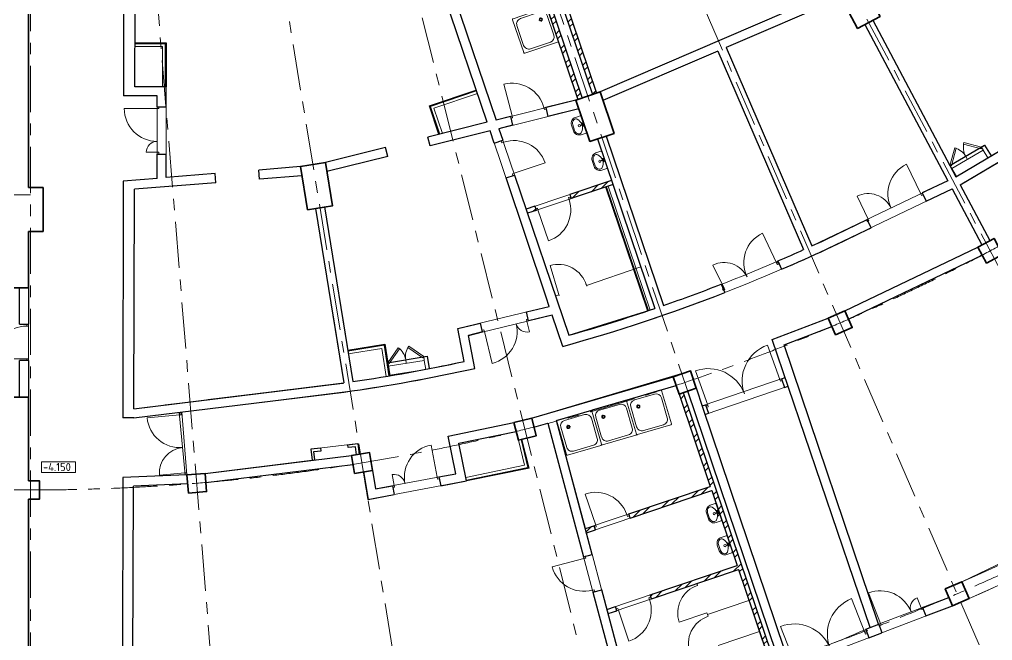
# Model space of a CAD drawing. Header units: millimetres. Extents: x -813692 to 807431, y 0 to 1813163.
# Drawn here: x 991 to 27691, y 823643 to 840695 of the extents above; entities that cross this region are included whole.
import ezdxf

# ---------------------------------------------------------------- set-up
doc = ezdxf.new("R2010")
doc.units = ezdxf.units.MM
doc.linetypes.add('Линия сетки', pattern=[22.225, 12.7, -3.175, 3.175, -3.175])
for name, color, linetype, lineweight in [('07_1_TС', 150, 'Continuous', 9), ('A-ANNO-DIMS', 7, 'Continuous', 9), ('KR_0.35', 252, 'Continuous', 35), ('S-GRID', 252, 'Continuous', 9), ('АР_ГКЛ', 252, 'Continuous', 0), ('АР_двери', 252, 'Continuous', 0), ('АР_кирпич250', 252, 'Continuous', 30), ('АР_кирпичные перегородки 120', 252, 'Continuous', 30), ('АР_монолит', 252, 'Continuous', 50), ('АР_Отметка на плане', 252, 'Continuous', 15), ('АР_Площади', 252, 'Continuous', 0), ('АР_сущ. стены', 252, 'Continuous', 30), ('АР_тонкая линия', 252, 'Continuous', 5), ('двери', 7, 'Continuous', 9)]:
    doc.layers.add(name, color=color, linetype=linetype, lineweight=lineweight)
doc.layers.add('АР_обшивка коробов', color=252, linetype='Continuous')
doc.layers.add('АР_Сантехника', color=252, linetype='Continuous')
doc.styles.add('GOST 2.304', font='')
doc.styles.get('GOST 2.304').set_extended_font_data('GOST Common')
pattern_1 = [(45, (-1241.95, 1181845.07), (-265.16504, 265.16504), []), (45, (-1065.17, 1181845.07), (-265.16504, 265.16504), [])]

# ---------------------------------------------------------------- blocks, each defined once
blk = doc.blocks.new('КР_подвал')
at = {"layer": 'KR_0.35', "ltscale": 200}
for points in [[(238600, 52450), (238600, 60100)], [(238600, 51250), (239000, 51250), (239000, 52450), (238600, 52450)], [(238600, 51250), (239000, 51250), (239000, 52450), (238600, 52450)], [(238600, 49700), (238600, 51250)], [(228000, 49700), (238600, 49700)], [(62000, 46700), (238600, 46700)], [(238600, 44400), (238600, 46700)], [(238600, 43900), (238900, 43900), (238900, 44400), (238600, 44400)], [(238600, 36300), (238600, 43900)]]:
    blk.add_lwpolyline(points, dxfattribs=at)
for points in [[(261345, 56821), (261963, 57150), (261400, 58209), (260782, 57881)], [(254001, 53716), (254665, 53940), (254281, 55076), (253617, 54852)], [(246251, 51842), (246942, 51955), (246747, 53140), (246057, 53026)], [(264884, 50379), (265325, 50613), (265091, 51055), (264649, 50820)], [(260740, 48410), (261199, 48608), (261001, 49067), (260542, 48869)], [(256449, 46784), (256922, 46944), (256762, 47418), (256289, 47258)], [(252040, 45513), (252525, 45634), (252404, 46119), (251919, 45999)], [(247542, 44605), (248035, 44687), (247954, 45180), (247461, 45099)], [(242985, 44066), (243484, 44107), (243443, 44605), (242945, 44565)], [(263948, 40972), (264407, 41170), (264209, 41629), (263750, 41431)]]:
    blk.add_lwpolyline(points, close=True, dxfattribs=at)
blk.add_arc((238650, 100250), 100750, 270, 326, dxfattribs=at)
blk = doc.blocks.new('Д-1300-ДП-Л')
at = {"layer": 'АР_двери'}
for points in [[(349, -398), (349, 502)], [(-851, -398), (-851, -98)], [(-901, -398), (-851, -398), (-851, -448), (-901, -448), (-901, -398)], [(349, -398), (399, -398), (399, -448), (349, -448), (349, -398)]]:
    blk.add_lwpolyline(points, dxfattribs=at)
for centre, radius, start, end in [((349, -398), 900, 90, 180), ((-851, -398), 300, 0, 90)]:
    blk.add_arc(centre, radius, start, end, dxfattribs=at)
blk = doc.blocks.new('поддон')
at = {"layer": 'АР_Сантехника', "linetype": 'Continuous', "lineweight": 0}
for p, q in [((0, -975), (0, -25)), ((975, 0), (25, 0)), ((62, -788), (62, -213)), ((207, -264), (247, -264)), ((787, -63), (212, -63)), ((264, -247), (264, -207)), ((281, -264), (321, -264)), ((937, -788), (937, -213)), ((1000, -975), (1000, -25)), ((264, -321), (264, -282)), ((975, -1000), (25, -1000)), ((787, -938), (212, -938))]:
    blk.add_line(p, q, dxfattribs=at)
at = {"layer": 'АР_Сантехника', "linetype": 'Continuous', "lineweight": 0, "extrusion": (0, 0, -1)}
for centre, major_axis, start_param, end_param in [((25, -25), (-17.7, 17.7), 5.497787, 7.068583), ((212, -213), (106, 106), 3.926991, 5.497787), ((264, -264), (-30.9, 30.9), 3.926991, 10.210176), ((264, -264), (-22.1, 22.1), 3.926991, 10.210176), ((787, -213), (-106, 106), 0.785398, 2.356194), ((975, -25), (17.7, 17.7), -0.785398, 0.785398), ((212, -788), (106, 106), 2.356194, 3.926991), ((787, -788), (-106, 106), 2.356194, 3.926991), ((25, -975), (17.7, 17.7), 2.356194, 3.926991), ((975, -975), (-17.7, 17.7), 2.356194, 3.926991)]:
    blk.add_ellipse(centre, major_axis=major_axis, ratio=1, start_param=start_param, end_param=end_param, dxfattribs=at)
blk = doc.blocks.new('Д-1000-ОП-П')
at = {"layer": 'АР_двери'}
for points in [[(-1699.5, -550), (-1699.5, 350)], [(-1699.5, -550), (-1749.5, -550), (-1749.5, -600), (-1699.5, -600), (-1699.5, -550)], [(-749.5, -550), (-799.5, -550), (-799.5, -600), (-749.5, -600), (-749.5, -550)]]:
    blk.add_lwpolyline(points, dxfattribs=at)
blk.add_arc((-1699.5, -550), 900, 0, 90, dxfattribs=at)
blk = doc.blocks.new('s_46')
at = {"layer": 'АР_Сантехника', "lineweight": 0, "ltscale": 600}
h = blk.add_hatch(color=256, dxfattribs=at)
edge = h.paths.add_edge_path()
edge.add_line((13, 62), (14, 54))
edge.add_ellipse((4, 52), major_axis=(-10.1, 0), ratio=1, start_angle=540, end_angle=550.1755, ccw=False)
edge.add_arc((4, 52), 10.1, 270, 360, ccw=False)
edge.add_line((4, 42), (4, 41))
edge.add_line((4, 41), (12, 41))
edge.add_arc((4, 52), 13.4, 664.6981, 766.4848)
h.paths.add_polyline_path([(4, 41), (-3, 41, 0.152567), (4, 39)])
h.paths.add_polyline_path([(12, 41), (4, 41), (4, 39, 0.152567)])
h.paths.add_polyline_path([(-6, 54), (-5, 62, 0.475833), (-3, 41), (4, 41), (4, 42, -0.46724)])
for p, q in [((-6, 52), (-1, 110)), ((-6, 52), (-1, 110)), ((9, 110), (14, 54)), ((14, 52), (9, 110)), ((14, 54), (14, 52))]:
    blk.add_line(p, q, dxfattribs=at)
blk.add_lwpolyline([(-221, 171, -0.414214), (-71, 321), (79, 321, -0.414214), (229, 171), (229, 41), (209, 21), (-201, 21), (-221, 41)], format="xyb", close=True, dxfattribs=at)
blk.add_lwpolyline([(12, 75, 0.181638), (172, 142, 0.326351), (188, 223, 0.289814), (79, 291), (-71, 291, 0.289814), (-179, 223, 0.326351), (-164, 142, 0.181638), (-4, 75)], format="xyb", dxfattribs=at)
for points in [[(-17, 67), (-17, 68), (-17, 68), (-17, 68), (-18, 68), (-18, 68), (-18, 68), (-18, 68), (-18, 68), (-18, 68), (-18, 69), (-19, 69), (-19, 69), (-19, 69), (-19, 69), (-19, 69), (-19, 69), (-19, 69), (-20, 69), (-20, 69), (-20, 69), (-20, 69), (-20, 70), (-21, 70), (-21, 70), (-21, 70), (-21, 70), (-21, 70), (-21, 70), (-22, 70), (-22, 71), (-22, 71), (-22, 71), (-22, 71), (-22, 70), (-23, 70), (-23, 70), (-23, 70), (-23, 70), (-23, 70), (-24, 71), (-24, 71), (-24, 71), (-24, 71), (-24, 71), (-25, 71), (-25, 71), (-25, 71), (-25, 71), (-25, 71), (-25, 71), (-26, 71), (-26, 71), (-26, 71), (-26, 71), (-26, 71), (-27, 71), (-27, 71), (-27, 71), (-27, 71), (-27, 71), (-28, 71), (-28, 71), (-28, 71), (-28, 71), (-28, 71), (-29, 71), (-29, 70), (-29, 70), (-29, 70), (-29, 70), (-30, 70), (-30, 70), (-30, 70), (-31, 70), (-31, 70), (-31, 70), (-31, 69), (-32, 68), (-32, 68), (-33, 68), (-33, 68), (-34, 68), (-34, 68), (-34, 68), (-34, 67), (-34, 67), (-34, 67), (-34, 67), (-35, 67), (-35, 66), (-35, 66), (-35, 66), (-35, 66), (-36, 66), (-36, 66), (-36, 66), (-36, 65), (-36, 65), (-36, 65), (-36, 65), (-36, 65), (-36, 64), (-36, 64), (-36, 64), (-36, 64), (-36, 64), (-37, 64), (-37, 64), (-37, 63), (-37, 63), (-37, 63), (-37, 63), (-37, 63), (-37, 63), (-37, 62), (-37, 62), (-37, 62), (-37, 62), (-37, 62), (-37, 61), (-37, 61), (-37, 61), (-38, 61), (-38, 61), (-38, 61), (-38, 60), (-38, 60), (-38, 60), (-38, 60), (-38, 60), (-38, 59), (-37, 59), (-37, 59), (-37, 59), (-37, 59), (-37, 58), (-38, 58), (-38, 58), (-38, 58), (-38, 58), (-38, 57), (-38, 57), (-38, 57), (-38, 57), (-38, 57), (-37, 57), (-37, 56), (-37, 56), (-37, 56), (-37, 56), (-37, 56), (-37, 55), (-37, 55), (-37, 55), (-37, 55), (-37, 55), (-37, 54), (-37, 54), (-37, 54), (-37, 54), (-37, 54), (-36, 54), (-36, 54), (-36, 53), (-36, 53), (-36, 53), (-36, 53), (-36, 53), (-36, 52), (-36, 52), (-36, 52), (-36, 52), (-36, 52), (-36, 52), (-35, 51), (-35, 51), (-35, 51), (-35, 51), (-35, 51), (-34, 51), (-34, 51), (-34, 51), (-34, 51), (-34, 50), (-34, 50), (-34, 50), (-34, 50), (-34, 50), (-34, 49), (-33, 49), (-33, 49), (-33, 49), (-33, 49), (-33, 49), (-32, 49), (-32, 49), (-32, 49), (-32, 49), (-32, 49), (-32, 49), (-31, 48), (-31, 48), (-31, 48), (-31, 48), (-31, 48), (-31, 48), (-31, 48), (-30, 48), (-30, 48), (-30, 48), (-30, 48), (-30, 48), (-29, 48), (-29, 48), (-29, 47), (-29, 47), (-29, 47), (-28, 47), (-28, 47), (-28, 47), (-28, 47), (-28, 47), (-28, 47), (-27, 47), (-27, 47), (-27, 47), (-27, 47), (-27, 47), (-26, 47), (-26, 47), (-26, 47), (-26, 47), (-26, 47), (-25, 47), (-25, 47), (-25, 47), (-25, 46), (-25, 46), (-25, 47), (-24, 47), (-24, 47), (-24, 47), (-24, 47), (-24, 47), (-23, 47), (-23, 47), (-23, 47), (-23, 47), (-23, 47), (-22, 47), (-22, 47), (-22, 47), (-22, 47), (-22, 47), (-22, 47), (-21, 47), (-21, 47), (-21, 48), (-21, 48), (-21, 48), (-21, 48), (-20, 48), (-20, 48), (-20, 48), (-20, 48), (-20, 48), (-19, 48), (-19, 48), (-19, 48), (-19, 48), (-19, 48), (-19, 49), (-19, 49), (-18, 49), (-18, 49), (-18, 49), (-18, 50), (-18, 50), (-18, 50), (-18, 50), (-17, 50), (-17, 50), (-17, 50), (-17, 50), (-17, 50), (-17, 50), (-16, 50), (-16, 51), (-16, 51), (-16, 51), (-16, 51), (-16, 51), (-16, 52), (-16, 52), (-16, 52), (-16, 52), (-15, 52), (-15, 52), (-15, 52), (-15, 53), (-15, 53), (-15, 53), (-15, 53), (-15, 53), (-15, 53), (-15, 54), (-15, 54), (-15, 54), (-15, 54), (-15, 54), (-14, 55), (-14, 55), (-14, 55), (-14, 55), (-14, 55), (-14, 55), (-14, 56), (-14, 56), (-14, 56), (-14, 56), (-14, 56), (-14, 56), (-14, 57), (-14, 57), (-14, 57), (-14, 57), (-14, 57), (-14, 58), (-14, 58), (-13, 58), (-13, 58), (-13, 58), (-13, 59), (-13, 59), (-13, 59), (-13, 59), (-13, 59), (-13, 60), (-14, 60), (-14, 60), (-14, 60), (-14, 60), (-14, 60), (-14, 61), (-14, 61), (-14, 61), (-14, 61), (-14, 61), (-14, 62), (-14, 62), (-14, 62), (-14, 62), (-14, 62), (-14, 62), (-14, 63), (-14, 63), (-14, 63), (-15, 63), (-15, 63), (-15, 64), (-15, 64), (-15, 64), (-15, 64), (-15, 64), (-15, 65), (-15, 65), (-15, 65), (-15, 65), (-15, 65), (-15, 65), (-15, 65), (-16, 65), (-16, 66), (-16, 66), (-16, 66), (-16, 66), (-16, 66), (-16, 67), (-16, 67), (-16, 67), (-16, 67), (-17, 67), (-17, 67)], [(22, 61), (22, 61), (22, 61), (22, 62), (22, 62), (22, 62), (22, 62), (22, 62), (22, 62), (23, 63), (23, 63), (23, 63), (23, 63), (23, 63), (23, 64), (23, 64), (23, 64), (23, 64), (23, 64), (23, 65), (23, 65), (23, 65), (23, 65), (24, 65), (24, 65), (24, 65), (24, 65), (24, 66), (24, 66), (24, 66), (25, 66), (25, 66), (25, 67), (25, 67), (25, 67), (25, 67), (25, 67), (25, 67), (25, 67), (25, 68), (26, 68), (26, 68), (26, 68), (26, 68), (26, 68), (27, 68), (27, 68), (27, 68), (27, 69), (27, 69), (27, 69), (27, 69), (27, 69), (28, 69), (28, 69), (28, 69), (28, 69), (28, 69), (29, 69), (29, 69), (29, 70), (29, 70), (29, 70), (29, 70), (30, 70), (30, 70), (30, 70), (30, 70), (30, 71), (30, 71), (31, 71), (31, 71), (31, 70), (31, 70), (31, 70), (32, 70), (32, 70), (32, 70), (32, 71), (32, 71), (32, 71), (33, 71), (33, 71), (33, 71), (33, 71), (33, 71), (34, 71), (34, 71), (34, 71), (34, 71), (34, 71), (34, 71), (35, 71), (35, 71), (35, 71), (35, 71), (36, 71), (36, 71), (36, 71), (36, 71), (36, 71), (36, 71), (37, 71), (37, 71), (37, 71), (37, 70), (37, 70), (38, 70), (38, 70), (38, 70), (38, 70), (39, 70), (39, 70), (39, 70), (40, 70), (40, 69), (40, 68), (41, 68), (41, 68), (42, 68), (42, 68), (42, 68), (42, 68), (42, 67), (43, 67), (43, 67), (43, 67), (43, 67), (43, 66), (43, 66), (44, 66), (44, 66), (44, 66), (44, 66), (44, 66), (44, 65), (44, 65), (44, 65), (44, 65), (44, 65), (44, 64), (44, 64), (45, 64), (45, 64), (45, 64), (45, 64), (45, 64), (45, 63), (45, 63), (45, 63), (45, 63), (45, 63), (45, 63), (45, 62), (45, 62), (45, 62), (45, 62), (45, 62), (46, 61), (46, 61), (46, 61), (46, 61), (46, 61), (46, 61), (46, 60), (46, 60), (46, 60), (46, 60), (46, 60), (46, 59), (46, 59), (46, 59), (46, 59), (46, 59), (46, 58), (46, 58), (46, 58), (46, 58), (46, 58), (46, 57), (46, 57), (46, 57), (46, 57), (46, 57), (46, 57), (46, 56), (46, 56), (45, 56), (45, 56), (45, 56), (45, 55), (45, 55), (45, 55), (45, 55), (45, 55), (45, 54), (45, 54), (45, 54), (45, 54), (45, 54), (45, 54), (45, 54), (45, 53), (44, 53), (44, 53), (44, 53), (44, 53), (44, 52), (44, 52), (44, 52), (44, 52), (44, 52), (44, 52), (44, 51), (44, 51), (43, 51), (43, 51), (43, 51), (43, 51), (43, 51), (43, 51), (42, 51), (42, 50), (42, 50), (42, 50), (42, 50), (42, 50), (42, 49), (42, 49), (42, 49), (41, 49), (41, 49), (41, 49), (41, 49), (41, 49), (40, 49), (40, 49), (40, 49), (40, 49), (40, 48), (40, 48), (40, 48), (39, 48), (39, 48), (39, 48), (39, 48), (39, 48), (39, 48), (38, 48), (38, 48), (38, 48), (38, 48), (38, 48), (37, 47), (37, 47), (37, 47), (37, 47), (37, 47), (37, 47), (36, 47), (36, 47), (36, 47), (36, 47), (36, 47), (36, 47), (35, 47), (35, 47), (35, 47), (35, 47), (34, 47), (34, 47), (34, 47), (34, 47), (34, 47), (34, 47), (33, 46), (33, 46), (33, 47), (33, 47), (33, 47), (32, 47), (32, 47), (32, 47), (32, 47), (32, 47), (32, 47), (31, 47), (31, 47), (31, 47), (31, 47), (31, 47), (30, 47), (30, 47), (30, 47), (30, 47), (30, 47), (30, 48), (29, 48), (29, 48), (29, 48), (29, 48), (29, 48), (29, 48), (28, 48), (28, 48), (28, 48), (28, 48), (28, 48), (27, 48), (27, 48), (27, 49), (27, 49), (27, 49), (27, 49), (27, 49), (27, 50), (26, 50), (26, 50), (26, 50), (26, 50), (26, 50), (25, 50), (25, 50), (25, 50), (25, 50), (25, 50), (25, 51), (25, 51), (25, 51), (25, 51), (25, 51), (24, 52), (24, 52), (24, 52), (24, 52), (24, 52), (24, 52), (24, 52), (23, 53), (23, 53), (23, 53), (23, 53), (23, 53), (23, 53), (23, 54), (23, 54), (23, 54), (23, 54), (23, 54), (23, 55), (23, 55), (23, 55), (22, 55), (22, 55), (22, 55), (22, 56), (22, 56), (22, 56), (22, 56), (22, 56), (22, 56), (22, 57), (22, 57), (22, 57), (22, 57), (22, 57), (22, 58), (22, 58), (22, 58), (22, 58), (22, 58), (22, 59), (22, 59), (22, 59), (22, 59), (22, 59), (22, 60), (22, 60), (22, 60), (22, 60), (22, 60), (22, 60), (22, 61), (22, 61)]]:
    blk.add_lwpolyline(points, close=True, dxfattribs=at)
blk.add_circle((4, 146), 28, dxfattribs=at)
for centre, radius, start, end in [((4, 52), 10.1, 169.8245, 0), ((4, 108), 5.42, 24.6783, 155.3217)]:
    blk.add_arc(centre, radius, start, end, dxfattribs=at)
for centre, major_axis, ratio, start_param, end_param in [((4, 52), (-10.1, 0), 1, 6.10559, 9.602373), ((4, 110), (-4.93, 0), 0.641024, 3.141593, 6.283185)]:
    blk.add_ellipse(centre, major_axis=major_axis, ratio=ratio, start_param=start_param, end_param=end_param, dxfattribs=at)
blk = doc.blocks.new('Д-1000-ОП-Л')
at = {"layer": 'АР_двери'}
for points in [[(-318.5, -560), (-318.5, 340)], [(-1268.5, -560), (-1218.5, -560), (-1218.5, -610), (-1268.5, -610), (-1268.5, -560)], [(-318.5, -560), (-268.5, -560), (-268.5, -610), (-318.5, -610), (-318.5, -560)]]:
    blk.add_lwpolyline(points, dxfattribs=at)
blk.add_arc((-318.5, -560), 900, 90, 180, dxfattribs=at)
blk = doc.blocks.new('Оси200')
at = {"layer": 'S-GRID', "linetype": 'Линия сетки', "ltscale": 100}
for q in [(-156868.7, -221543.3), (-148092.2, -220465.7), (-139432.5, -218677.6), (-130947, -216190.9), (-122691.9, -213022.1), (-114722, -209192.1)]:
    blk.add_line((-165703.8, -113309.3), q, dxfattribs=at)
for points in [[(-165703.8, -113309.3), (-165703.8, -221903.3)], [(-165703.8, -161304.1), (-412703.7, -161303.6)], [(-165703.8, -169404.1), (-412703.7, -169403.6)]]:
    blk.add_lwpolyline(points, dxfattribs=at)
for radius, start, end in [(56094.8, 269.99999, 326), (64194.8, 269.999993, 325.999999), (72294.7, 269.999997, 326.000001), (80394.8, 269.999994, 325.999999), (87894.8, 269.999995, 325.999999), (92394.8, 269.999996, 326), (100494, 269.999991, 325.999999)]:
    blk.add_arc((-165703.8, -113309.3), radius, start, end, dxfattribs=at)
blk = doc.blocks.new('Д-1300-ДП-П')
at = {"layer": 'АР_двери'}
for points in [[(-488.5, -185), (-488.5, 715)], [(711.5, -185), (711.5, 115)], [(-488.5, -185), (-538.5, -185), (-538.5, -235), (-488.5, -235), (-488.5, -185)], [(761.5, -185), (711.5, -185), (711.5, -235), (761.5, -235), (761.5, -185)]]:
    blk.add_lwpolyline(points, dxfattribs=at)
for centre, radius, start, end in [((-488.5, -185), 900, 0, 90), ((711.5, -185), 300, 90, 180)]:
    blk.add_arc(centre, radius, start, end, dxfattribs=at)
blk = doc.blocks.new('Д-1700-ДР-Л')
at = {"layer": 'АР_двери'}
for points in [[(-1171, -133.5), (-1171, 566.5)], [(429, -133.5), (429, 766.5)], [(-1221, -133.5), (-1171, -133.5), (-1171, -183.5), (-1221, -183.5), (-1221, -133.5)], [(429, -133.5), (479, -133.5), (479, -183.5), (429, -183.5), (429, -133.5)]]:
    blk.add_lwpolyline(points, dxfattribs=at)
for centre, radius, start, end in [((-1171, -133.5), 700, 0, 90), ((429, -133.5), 900, 90, 180)]:
    blk.add_arc(centre, radius, start, end, dxfattribs=at)
blk = doc.blocks.new('Д-2200-ДП')
at = {"layer": 'АР_двери'}
for points in [[(50, 50), (50, 1050)], [(2150, 50), (2150, 1050)], [(0, 50), (50, 50), (50, 0), (0, 0), (0, 50)], [(2150, 50), (2200, 50), (2200, 0), (2150, 0), (2150, 50)]]:
    blk.add_lwpolyline(points, dxfattribs=at)
for centre, start, end in [((50, 0), 0, 90), ((2150, 0), 90, 180)]:
    blk.add_arc(centre, 1050, start, end, dxfattribs=at)
blk = doc.blocks.new('*U297')
for p, q in [((-500, 0), (-500, 100)), ((0, 0), (0, 100))]:
    blk.add_line(p, q)
blk.add_lwpolyline([(0, 0), (-354, -354), (-384, -323), (-31, 31)], close=True)
blk.add_arc((0, 0), 500, 180, 225)

msp = doc.modelspace()

# ---------------------------------------------------------------- hatches: boundary and pattern name
at = {"layer": 'АР_кирпичные перегородки 120', "lineweight": 0}
h = msp.add_hatch(dxfattribs=at)
h.set_pattern_fill('ANSI32', color=256, scale=1000)
h.set_pattern_definition(pattern_1)
edge = h.paths.add_edge_path()
edge.add_line((14930.1, 842975), (14813.2, 842945.9))
edge.add_line((14813.2, 842945.9), (14828.7, 842900.1))
edge.add_ellipse((14805.4, 842891), major_axis=(17.7, 17.7), ratio=1, start_angle=333.66333, end_angle=336.36089, ccw=False)
edge.add_line((14829, 842899.4), (15133.1, 841999))
edge.add_line((15133.1, 841999), (16315.5, 838499.2))
edge.add_line((16315.5, 838499.2), (16429.2, 838537.6))
edge.add_line((16429.2, 838537.6), (14930.1, 842975))
h.paths.add_polyline_path([(15339, 843076.8), (15222.2, 843047.7), (16713.4, 838633.6), (16827.1, 838672)])
h = msp.add_hatch(dxfattribs=at)
h.set_pattern_fill('ANSI32', color=256, scale=1000)
h.set_pattern_definition(pattern_1)
h.paths.add_polyline_path([(17277.8, 836164.4), (17239.4, 836278.1), (16088.8, 835889.4), (16127.2, 835775.7)])
h.paths.add_polyline_path([(15154.4, 835499.8), (15132, 835566.1), (14895.1, 835486.1), (14933.5, 835372.4), (15170.4, 835452.4)])
h = msp.add_hatch(dxfattribs=at)
h.set_pattern_fill('ANSI32', color=256, scale=1000)
h.set_pattern_definition(pattern_1)
h.paths.add_polyline_path([(19985.4, 827761), (20257, 826957.2), (20257, 826957.2), (20111.2, 827388.8), (20083, 827402.7), (19946.1, 827356.5, 0.4142136), (19841.6, 827145.3), (19894.9, 826987.4, 0.4142136), (20106.2, 826882.8), (20243, 826929), (20257, 826957.2), (20111.2, 827388.8), (20111.2, 827388.8), (20257, 826957.2), (20408.6, 826508.4), (20408.6, 826508.4), (20554.4, 826076.8), (20680.1, 825704.6), (18298.1, 824899.8), (18336.5, 824786.1), (20718.6, 825590.9), (21522.4, 823211.6), (21636.1, 823250), (19203.6, 830450.2), (19089.9, 830411.8), (19947, 827874.7), (17712.7, 827119.9), (17751.1, 827006.2)])
edge = h.paths.add_edge_path(flags=0)
edge.add_line((20155, 827151.3), (20153.1, 827150.9))
edge.add_ellipse((20151.4, 827162), major_axis=(7.94, 7.94), ratio=1, start_angle=233.49305, end_angle=243.66851)
h.paths.add_polyline_path([(19906.8, 827294.5, -0.3263505), (19997.7, 827307.1, -0.181638), (20124.2, 827162.2), (20146, 827171.8, -1.0929873), (20155, 827151.3), (20129.9, 827145.3, -0.181638), (20117.2, 826953.4, -0.3263505), (20037.3, 826908.3, -0.2898144), (19926.5, 826998), (19873.2, 827155.9, -0.2898144)], flags=16)
edge = h.paths.add_edge_path(flags=0)
edge.add_ellipse((20090.2, 827141.3), major_axis=(-1.75, 5.19), ratio=0.6410241, start_angle=90, end_angle=180, ccw=False)
edge.add_ellipse((20090.2, 827141.3), major_axis=(-1.75, 5.19), ratio=0.6410241, start_angle=0, end_angle=90, ccw=False)
edge.add_arc((20092.6, 827142.1), 6.03, 149.72925, 263.99021)
h.paths.add_polyline_path([(20083.6, 827128.6, -1), (20021.4, 827128.6, -1)], flags=0)
h.paths.add_polyline_path([(20121.4, 827196.1), (20122.6, 827198.1), (20122.6, 827198.3), (20122.7, 827198.5), (20123.3, 827200.5), (20125.1, 827201.3), (20129.3, 827205.9), (20134.2, 827204.5), (20134.3, 827204.6), (20136.3, 827205.1), (20137.9, 827204.1), (20144.1, 827203), (20145.5, 827198.1), (20145.7, 827198), (20147.2, 827196.6), (20147.2, 827194.7), (20149.5, 827188.9), (20146.2, 827185.1), (20146.2, 827184.9), (20145.8, 827182.8), (20144.2, 827181.8), (20140.6, 827176.8), (20135.6, 827177.5), (20135.4, 827177.4), (20133.5, 827176.6), (20131.8, 827177.5), (20125.5, 827177.8), (20123.5, 827182.5), (20121.4, 827183.6), (20121, 827188.2), (20120.8, 827188.3), (20120.7, 827188.5), (20120.6, 827188.7), (20119.6, 827190.7), (20121.4, 827194.9), (20121.3, 827195.3), (20121.3, 827195.7)], flags=16)
h.paths.add_polyline_path([(20143.7, 827121.2), (20143.5, 827121.3), (20142, 827122.8), (20142, 827124.7), (20139.6, 827130.4), (20143, 827134.3), (20143, 827134.4), (20143.3, 827136.5), (20145, 827137.5), (20148.6, 827142.6), (20153.6, 827141.8), (20153.8, 827141.9), (20155.7, 827142.7), (20157.4, 827141.9), (20163.6, 827141.5), (20165.7, 827136.9), (20165.8, 827136.8), (20167.6, 827135.6), (20167.8, 827133.7), (20170.8, 827128.3), (20168, 827124), (20168, 827123.9), (20167.9, 827121.8), (20166.4, 827120.6), (20163.5, 827115.1), (20158.4, 827115.2), (20156.5, 827113.8), (20152.1, 827115.4), (20151.9, 827115.3), (20151.7, 827115.3), (20151.5, 827115.3), (20149.3, 827115.2), (20146.2, 827118.6), (20145.9, 827118.7), (20145.4, 827118.9), (20145.2, 827119.1), (20143.9, 827121.1)], flags=16)
h.paths.add_polyline_path([(16755.8, 826796.6), (16803.2, 826812.6), (16515.2, 827665.3, -0.4142136), (17655.9, 827100.7), (17703.2, 827116.7), (17719.2, 827069.3), (17671.9, 827053.3), (17655.9, 827100.7, 0.4142136), (16515.2, 827665.3), (16803.2, 826812.6), (16819.2, 826765.3), (16771.8, 826749.3), (16794.2, 826682.9), (16550.1, 826600.5), (16519.1, 826716.6)])
h.paths.add_polyline_path([(17379.6, 824462.9), (17363.6, 824510.3), (17341.2, 824576.6), (17112, 824499.1), (17143, 824383)])

# ---------------------------------------------------------------- linework, layer by layer
msp.add_line((20857.6, 830472.2), (20861.3, 830473.4))
at = {"layer": '07_1_TС', "ltscale": 100}
for points in [[(27435, 837110.4), (27562.5, 836895.4), (26702.3, 836385.4), (26574.8, 836600.4)], [(12099.4, 831333.7), (12139.4, 831086.9), (11152.3, 830926.8), (11112.3, 831173.6)]]:
    msp.add_lwpolyline(points, close=True, dxfattribs=at)
at = {"layer": 'АР_ГКЛ', "color": 18, "true_color": 0x000000}
for points in [[(18224.1, 832693.5), (17074.1, 836095.6)], [(18236, 832697.5), (17085.9, 836099.6)], [(18247.8, 832701.5), (17097.8, 836103.6)], [(18295.2, 832717.5), (17145.2, 836119.6)]]:
    msp.add_lwpolyline(points, dxfattribs=at)
at = {"layer": 'АР_кирпич250'}
for p, q in [((12564.2, 842385.6), (14068.2, 837933.9)), ((3849, 842231.3), (3843.7, 838598.6)), ((13824.8, 837873.2), (12320.9, 842324.9)), ((23423, 841508.4), (16921.8, 838704.1)), ((23540.7, 841286.9), (20385.3, 839925.8)), ((4160, 838848.6), (4167.3, 840982.1)), ((24183.9, 840553.9), (24404.7, 840671.3)), ((24183.9, 840553.9), (26462.3, 836268.6)), ((24404.7, 840671.3), (26687.8, 836377)), ((20155.7, 839826.8), (17002.1, 838466.4)), ((20155.7, 839826.8), (22508.3, 834375.5)), ((20385.3, 839925.8), (22736, 834478.8)), ((5018.7, 838848.6), (4160, 838848.6)), ((5018.7, 838298.6), (5018.7, 838848.6)), ((26687.8, 836377), (30498.6, 838634.9)), ((4768.7, 838598.6), (3843.7, 838598.6)), ((4768.7, 838298.6), (4768.7, 838598.6)), ((16258.6, 838480), (15432.7, 838274.1)), ((26805.3, 836156), (30643, 838430.1)), ((4768.7, 838298.6), (5018.7, 838298.6)), ((15432.7, 838274.1), (15493.2, 838031.5)), ((16338.9, 838242.4), (15493.2, 838031.5)), ((13824.8, 837873.2), (12198.8, 837467.8)), ((14462.4, 838032.2), (14068.2, 837933.9)), ((14462.4, 838032.2), (14522.9, 837789.6)), ((13905.1, 837635.5), (12259.3, 837225.2)), ((14018.4, 837300.2), (13905.1, 837635.5)), ((14522.9, 837789.6), (14148.5, 837696.2)), ((14148.5, 837696.2), (14255.2, 837380.2)), ((12259.3, 837225.2), (12198.8, 837467.8)), ((14018.4, 837300.2), (14255.2, 837380.2)), ((16855.1, 837414.9), (18427.8, 832762.4)), ((17091.9, 837494.9), (18664.1, 832843.9)), ((11034.5, 837177.5), (9388.7, 836767.1)), ((11095, 836934.9), (11034.5, 837177.5)), ((4768.7, 836998.6), (5018.7, 836998.6)), ((4768.7, 836332.9), (4768.7, 836998.6)), ((5018.7, 836353.3), (5018.7, 836998.6)), ((11095, 836934.9), (9429.4, 836519.6)), ((8698, 836653.6), (7557.5, 836560.5)), ((7577.8, 836311.4), (7557.5, 836560.5)), ((3840.3, 836257.1), (3830.9, 829756.6)), ((4768.7, 836332.9), (3840.3, 836257.1)), ((6361.5, 836462.9), (5018.7, 836353.3)), ((6381.8, 836213.7), (6361.5, 836462.9)), ((8738.7, 836406.1), (7577.8, 836311.4)), ((14341.6, 836343.3), (14578.5, 836423.3)), ((15440.7, 833068.1), (14341.6, 836343.3)), ((14578.5, 836423.3), (16064.8, 832023.9)), ((4129.7, 830008.1), (4150.3, 836031.6)), ((6381.8, 836213.7), (4150.3, 836031.6)), ((26579.8, 836047.7), (27399.7, 834505.7)), ((26805.3, 836156), (27620.4, 834623)), ((9114.2, 835506.2), (9891, 830716.2)), ((9360.9, 835546.2), (10138.5, 830752)), ((24357.2, 834978.4), (24248.9, 835203.7)), ((27290.5, 834447.6), (27408, 834226.6)), ((21803.9, 834064.9), (21903, 833835.4)), ((20249.2, 833427.7), (20348.3, 833198)), ((15525.6, 832816.9), (15440.7, 833068.1)), ((14902.9, 832665.4), (15525.6, 832816.9)), ((9579.1, 832639.3), (9891, 830716.2)), ((9825.9, 832679.3), (10138.5, 830752)), ((14961.9, 832422.5), (14902.9, 832665.4)), ((15605.9, 832579.2), (14961.9, 832422.5)), ((15897.1, 831717.1), (15605.9, 832579.2)), ((23182.8, 832496.2), (23281.9, 832266.5)), ((23641.9, 832694.2), (23740.9, 832464.7)), ((13017.7, 832206.8), (13639.7, 832358.2)), ((13698.8, 832115.2), (13639.7, 832358.2)), ((13193.9, 831307.1), (13017.7, 832206.8)), ((13309, 832020.4), (13698.8, 832115.2)), ((13698.8, 832115.2), (13309, 832020.4)), ((13486.2, 831115.2), (13309, 832020.4)), ((4129.7, 830008.1), (9858.4, 830711.5)), ((6173.4, 830259), (9854.9, 830711.1)), ((15045.2, 829747.1), (18929.9, 830885.5)), ((15725.2, 829685.8), (19010, 830648.4)), ((18929.9, 830885.5), (19010, 830648.4)), ((21900.8, 830826), (22003.6, 830860.9)), ((21900.8, 830826), (21985.1, 830590.6)), ((21985.1, 830590.6), (22083.9, 830624.1)), ((4128.8, 829756.1), (9888.9, 830463.4)), ((21759.2, 823291.6), (19326.8, 830491.8)), ((19742.4, 830042.5), (19563.6, 830571.8)), ((4991.3, 830113.9), (5925.3, 830228.6)), ((19727.4, 830088.8), (19817.1, 830119.2)), ((19817.1, 830119.2), (19901.4, 829883.8)), ((21996.1, 823371.6), (19742.4, 830042.5)), ((19807.7, 829852.1), (19901.4, 829883.8)), ((4128.8, 829756.1), (3830.9, 829756.6)), ((12751.6, 829252.7), (14560, 829626.1)), ((15045.2, 829747.1), (15105.7, 829504.3)), ((15105.7, 829504.3), (15485.2, 829615.5)), ((13047, 829058.4), (14620.5, 829383.5)), ((12964.3, 828222.5), (12751.6, 829252.7)), ((13260.6, 828023.9), (13047, 829058.4)), ((6084.3, 828233.1), (10102.2, 828726.4)), ((6104.7, 827983.7), (10142.8, 828479.5)), ((10429.5, 828273.5), (10554.7, 827513.6)), ((10676.7, 828314.1), (10760.1, 827806.7)), ((12502.3, 828135.3), (12964.3, 828222.5)), ((3828.5, 828120.8), (3820.8, 822812.5)), ((5586, 828192.4), (3828.5, 828120.8)), ((12502.3, 828135.3), (12548.6, 827889.6)), ((12548.6, 827889.6), (13260.6, 828023.9)), ((4105.9, 823062.5), (4122.4, 827881.5)), ((5606.3, 827943.4), (4122.4, 827881.5)), ((10760.1, 827806.7), (11224.8, 827894.4)), ((11224.8, 827894.4), (11271.1, 827648.7)), ((10554.7, 827513.6), (11271.1, 827648.7)), ((16466.8, 825944.3), (16708.3, 826008.9)), ((16727.7, 824968.6), (16969.2, 825033.2)), ((25771.3, 824553), (26490.1, 824828.9)), ((25771.3, 824553), (25860.7, 824320)), ((25860.7, 824320), (26589.1, 824599.5)), ((24211.3, 823954.3), (24566.9, 824090.8)), ((24211.3, 823954.4), (24300.8, 823721.2)), ((24566.9, 824090.8), (24656.4, 823857.7)), ((24300.8, 823721.2), (24656.4, 823857.7))]:
    msp.add_line(p, q, dxfattribs=at)
for points in [[(26462.3, 836268.6), (25762.7, 835932.4), (25871, 835707.1), (26579.8, 836047.7)], [(23641.9, 832694.2), (27290.5, 834447.6)], [(23740.9, 832464.7), (27408, 834226.6)], [(24330.7, 824000.1), (21648.6, 831907.3), (23182.8, 832496.2)], [(24564.3, 824089.8), (21971.8, 831763.6), (23281.9, 832266.5)], [(19326.8, 830491.8), (19563.6, 830571.8)], [(14560, 829626.1), (14620.5, 829383.5)], [(10102.2, 828726.4), (10142.7, 828479.9)], [(6084.3, 828233.1), (6104.7, 827983.9)], [(5586, 828192.4), (5606.3, 827943.4)], [(26589.1, 824599.5), (26490, 824829.1)]]:
    msp.add_lwpolyline(points, dxfattribs=at)
at = {"layer": 'АР_кирпич250', "flags": 128}
for points in [[(15485.2, 829615.5), (16466.8, 825944.3)], [(16708.3, 826008.9), (15725.2, 829685.8)], [(17816.2, 821865.4), (16969.2, 825033.2)], [(16727.7, 824968.6), (17576.2, 821795)]]:
    msp.add_lwpolyline(points, dxfattribs=at)
at = {"layer": 'АР_кирпич250'}
for radius, start, end in [(46672.1, 294.57094, 296.63057), (46922.1, 293.31903, 296.62544), (46672.1, 293.31895, 294.26398), (46672.1, 289.18234, 291.25609), (46922.1, 285.53666, 291.26716), (46672.1, 285.83581, 288.87543), (46672.1, 278.38965, 282.20267), (46922.1, 278.03675, 282.50204), (46672.1, 278.03675, 278.0827)]:
    msp.add_arc((3328.8, 876924.6), radius, start, end, dxfattribs=at)
at = {"layer": 'АР_кирпичные перегородки 120'}
for p, q in [((14813.3, 842945.8), (16315.5, 838499.2)), ((14930.1, 842974.9), (16429.2, 838537.6)), ((15222.2, 843047.7), (16713.4, 838633.6)), ((15339, 843076.8), (16827.1, 838672)), ((17239.4, 836278.1), (16088.8, 835889.4)), ((17277.8, 836164.4), (16127.2, 835775.7)), ((16088.8, 835889.4), (16127.2, 835775.7)), ((15132, 835566.1), (14895.1, 835486.1)), ((15170.4, 835452.4), (14933.5, 835372.4)), ((15132, 835566.1), (15170.4, 835452.4)), ((19089.9, 830411.8), (19947, 827874.7)), ((19203.6, 830450.2), (21636.1, 823250)), ((17712.7, 827119.9), (19947, 827874.7)), ((17751.1, 827006.2), (19985.4, 827761)), ((19985.4, 827761), (20680.1, 825704.6)), ((17751.1, 827006.2), (17712.7, 827119.9)), ((16519.1, 826716.6), (16755.8, 826796.6)), ((16550, 826601), (16794.2, 826682.9)), ((16794.2, 826682.9), (16755.8, 826796.6)), ((18298.1, 824899.8), (20680.1, 825704.6)), ((18336.5, 824786.1), (20718.6, 825590.9)), ((20718.6, 825590.9), (21522.4, 823211.6)), ((18336.5, 824786.1), (18298.1, 824899.8)), ((17112, 824499.1), (17341.2, 824576.6)), ((17379.6, 824462.9), (17341.2, 824576.6)), ((17143, 824383), (17379.6, 824462.9))]:
    msp.add_line(p, q, dxfattribs=at)
msp.add_lwpolyline([(19089.9, 830411.8), (19203.6, 830450.2)], dxfattribs=at)
at = {"layer": 'АР_обшивка коробов', "lineweight": 30}
for points in [[(4163.8, 840048.7), (5018.7, 840048.7), (5018.7, 838848.6)], [(12500.6, 837543), (12238, 838320.4), (13526.6, 838755.7)], [(26523.4, 836686.2), (27470, 837247.4), (27648.6, 836946.3)], [(9998.9, 831612.7), (11014.3, 831777.4), (11154.6, 830912.6)], [(11093, 831271.8), (12182.1, 831448.4), (12236.9, 831110.5)], [(10002.2, 829016.4), (10275.1, 829049.9), (10311.7, 828752), (10237.2, 828742.8), (10209.8, 828966.2), (10011.3, 828941.8), (10002.2, 829016.4)], [(9257.2, 828929.3), (8984.3, 828895.8), (9020.9, 828597.9), (9095.3, 828607), (9067.9, 828830.3), (9266.4, 828854.7), (9257.2, 828929.3)]]:
    msp.add_lwpolyline(points, dxfattribs=at)
at = {"layer": 'АР_обшивка коробов', "lineweight": 5}
for points in [[(4163.8, 840036.2), (5006.2, 840036.2), (5006.2, 838848.6)], [(4163.8, 840023.7), (4993.7, 840023.7), (4993.7, 838848.6)], [(4163.8, 839948.7), (4918.7, 839948.7), (4918.7, 838848.6)], [(12512.8, 837546.1), (12253.9, 838312.5), (13530.6, 838743.9)], [(12525, 837549.1), (12269.7, 838304.7), (13534.6, 838732)], [(12598, 837567.3), (12364.8, 838257.7), (13558.7, 838661)], [(10000.9, 831600.3), (11004, 831763), (11142.2, 830910.6)], [(10002.9, 831588), (10993.7, 831748.7), (11129.9, 830908.6)], [(10014.9, 831514), (10931.6, 831662.6), (11055.9, 830896.6)], [(14681, 829140.9), (14852, 828455), (13240.3, 828122)], [(14753.8, 829159.1), (14943.7, 828397.4), (13255.5, 828048.6)], [(14765.9, 829162.1), (14959, 828387.8), (13258, 828036.3)], [(14778, 829165.1), (14974.2, 828378.2), (13260.5, 828024.1)]]:
    msp.add_lwpolyline(points, dxfattribs=at)
at = {"layer": 'АР_Отметка на плане'}
msp.add_lwpolyline([(1591.9, 828553.4), (2531.6, 828553.4), (2531.6, 828254.1), (1591.9, 828254.1)], close=True, dxfattribs=at)
at = {"layer": 'АР_Площади', "color": 5, "ltscale": 0.5}
msp.add_lwpolyline([(16827.1, 838672.1), (11949.9, 853108.6), (13086.5, 853492.6), (12848.9, 854196, 0.0198029), (15377.8, 855308.8), (16023.6, 854092.1), (16773.9, 854491), (19794.7, 848809.6), (19685.1, 848751.3), (19920, 848310), (20029.3, 848368.1), (23620.8, 841613.5), (23423, 841508.4), (16921.8, 838704.1), (16827.1, 838672.1)], format="xyb", dxfattribs=at)
at = {"layer": 'АР_Площади', "ltscale": 0.5}
for points in [[(1241.4, 819927.6), (1241.4, 827527.7), (1541.4, 827527.7), (1541.4, 828027.7), (1241.3, 828027.7), (1241.3, 834877.6), (1641.4, 834877.7), (1641.3, 836077.6), (1241.3, 836077.6), (1241.3, 843727.6), (1541.4, 843727.6), (1541.4, 844227.7), (1241.3, 844227.6), (1241.3, 851827.6), (1541.3, 851827.6), (1538.7, 852328.4), (1241.3, 852328.4), (1241.3, 853238.6)], [(5370.1, 852592.4), (3828.5, 852429.8), (3852.6, 852130.7), (3865, 852131.7), (3856.3, 847290.2), (4889.6, 847290.2), (4889.6, 845390.8), (3853.6, 845390.8), (3843.7, 838598.6), (4768.7, 838598.6), (4768.7, 836332.9), (3840.3, 836257.1), (3830.9, 829756.6), (4128.8, 829756.1), (5370.5, 829908.6), (5535.3, 828196.5), (3828.5, 828120.8), (3820.8, 822812.5)], [(14068.2, 837933.9), (12564.2, 842385.6), (14813.3, 842945.8), (16315.5, 838499.2), (16258.6, 838480), (14068.2, 837933.9)], [(22736, 834478.8), (20385.3, 839925.8), (23540.7, 841286.9), (23986.3, 840448.8), (24183.9, 840553.9), (26462.3, 836268.6), (22736, 834478.8)], [(5018.7, 836353.3), (5018.7, 840048.7), (4164.1, 840048.7), (4167.3, 840982.1)], [(14895.1, 835486.1), (14148.5, 837696.2), (16338.9, 838242.4), (16642.9, 837343.3), (16855.1, 837414.9), (17239.4, 836278.1), (14895.1, 835486.1)], [(27620.4, 834623), (26805.3, 836156), (30487.8, 838338.2)], [(16064.8, 832023.9), (14933.5, 835372.4), (17277.8, 836164.4), (18427.8, 832762.4), (16064.8, 832023.9)], [(27731.2, 834683.8), (27620.4, 834623)], [(24564.3, 824089.8), (21971.8, 831763.6), (23281.9, 832266.5), (23381, 832037.2), (23839.9, 832235.1), (23739.6, 832464.8), (27408, 834226.6), (27525.3, 834006.1), (27966.9, 834241)], [(16519.1, 826716.6), (15725.2, 829685.8), (19010, 830648.4), (19947, 827874.7), (16519.1, 826716.6)], [(16550, 826601), (19985.4, 827761), (20680.1, 825704.6), (17112, 824499.1), (16550, 826601)], [(31093.5, 827295.8), (26850.1, 825256.7), (26391, 825058.6), (26490.1, 824828.9), (24564.3, 824089.8)], [(17143, 824383), (20718.6, 825590.9), (21602.6, 822974.8), (17816.2, 821865.4), (17143, 824383)]]:
    msp.add_lwpolyline(points, dxfattribs=at)
at = {"layer": 'АР_Площади', "color": 5, "ltscale": 0.5}
for points in [[(27648.6, 836946.3), (27470, 837247.4), (26523.3, 836686.1), (24404.7, 840671.3), (24604.4, 840777.5), (24159, 841615.7), (30153.5, 845459.1), (30729.2, 844704.5), (30907.9, 844840.9), (33369.9, 841610.5), (32753.1, 841140.4), (33206.9, 840544.6), (30498.6, 838634.9), (27648.6, 836946.3)], [(4105.9, 823062.5), (4122.4, 827881.5), (5606.3, 827943.4), (5626.6, 827694.2), (6125, 827734.7), (6104.9, 827983.7), (10142.9, 828479.9), (10183.5, 828233.2), (10429.5, 828273.6), (10554.4, 827513.5), (13260.6, 828023.9), (14974.2, 828378.2), (14778, 829165.1), (15166.3, 829262), (15105.9, 829504.3), (15484.3, 829615.2), (17576.2, 821795)]]:
    msp.add_lwpolyline(points, dxfattribs=at)
at = {"layer": 'АР_Площади', "ltscale": 0.5}
for points in [[(12320.9, 842324.9), (13526.6, 838755.7), (12238, 838320.4), (12500.6, 837543), (12198.8, 837467.8), (12259.3, 837225.2), (13905.1, 837635.5), (15525.6, 832816.9), (13017.7, 832206.8), (13193.9, 831307.1, -0.0052336), (12236.9, 831110.5), (12182.1, 831448.4), (11096.2, 831272.3), (11014.3, 831777.4), (9998.9, 831612.8), (9360.9, 835546.2), (9583.4, 835582.8), (9429.4, 836519.6), (11095, 836934.9), (11034.5, 837177.5), (9388.9, 836767.2), (8698.2, 836653.8), (7557.5, 836560.5), (7577.8, 836311.4), (8738.7, 836406.1), (8892.8, 835469.6), (9114.2, 835506.2), (9891, 830716.2), (4129.7, 830008.1), (4150.3, 836031.6), (6381.8, 836213.7), (6361.5, 836462.9), (5018.7, 836353.3)], [(22153.8, 822905.4), (26589.1, 824599.5), (27050, 824798.4, 0.0194787), (31547.3, 826970.9, 0.0205497), (36076.6, 829621, 0.0205495), (40375.4, 832630.8, 0.0038615), (44415.1, 835980.4, 0.005944), (48168.8, 839647.5), (49082.1, 840682.5)], [(18664.1, 832843.9), (17092.8, 837495.2), (17305.9, 837567.2), (17002.1, 838466.4), (20155.5, 839827.3), (22508.3, 834375.5, -0.0244245), (18664.1, 832843.9)], [(5586, 828192.4), (5444.6, 829917.7), (10065.5, 830488.7, 0.0185354), (13486.2, 831115.2), (13309, 832020.4), (15605.9, 832579.2), (15897.1, 831717.1, 0.0152253), (18625.1, 832565.8, 0.022231), (22720.2, 834196.9), (26579.8, 836047.7), (27399.7, 834505.6), (27290.7, 834447.7), (23641.9, 832694.2), (23182.8, 832496.2), (21648.6, 831907.3), (22003.6, 830860.9), (19727.4, 830088.8), (19404.2, 831045.7), (15045.2, 829747.1), (14560, 829626.1), (12751.6, 829252.7), (12964.3, 828222.5), (10760.1, 827806.7), (10595.6, 828807.5), (10310.6, 828760.8), (10275.1, 829049.9), (8984.3, 828895.8), (9020.9, 828597.9), (9021.4, 828593.7), (6084.3, 828233.1), (5586, 828192.2)], [(22076.1, 823134.7), (19807.7, 829852.1), (22083.9, 830624.1), (24330.7, 824000.1, -0.0270631), (22076.1, 823134.7)]]:
    msp.add_lwpolyline(points, format="xyb", dxfattribs=at)
at = {"layer": 'АР_Сантехника', "linetype": 'Continuous', "lineweight": 0}
for p, q in [((15780.7, 833170), (15548.4, 833935.5)), ((16547.8, 833393.7), (18043.6, 833899)), ((16554.8, 833369.8), (16535.9, 833434.4)), ((15698.9, 833106.9), (15790.2, 833137.7)), ((15799.6, 833105.4), (15780.7, 833170)), ((19594, 825158.8), (19577.5, 825206.8)), ((19577.5, 825206.8), (19593.7, 825159.5)), ((21004.5, 824744.5), (19869.2, 824355.5)), ((19853.1, 824402.9), (19096.3, 824143.5)), ((19869.3, 824355.6), (19853.1, 824402.9)), ((19869.3, 824355.6), (19853.1, 824402.9)), ((19885.2, 824308.7), (19868.8, 824356.8)), ((19868.8, 824356.8), (19885, 824309.5)), ((21292.5, 823892), (20160.9, 823504.2))]:
    msp.add_line(p, q, dxfattribs=at)
for centre, start, end in [((15780.4, 833170.9), 16.81874, 106.88108), ((19852.2, 824402.6), 108.85135, 198.91368), ((20143.4, 823552.5), 108.85135, 198.91368)]:
    msp.add_arc(centre, 799.1, start, end, dxfattribs=at)
at = {"layer": 'АР_сущ. стены'}
for p, q in [((991.5, 832327.6), (1241.5, 832327.6)), ((1241.5, 831327.6), (991.4, 831327.6))]:
    msp.add_line(p, q, dxfattribs=at)
for points in [[(991.5, 832327.6), (991.6, 833327.6), (1241.6, 833327.6), (1241.5, 832327.6)], [(1241.4, 831327.6), (1241.3, 830327.6), (991.3, 830327.6), (991.4, 831327.6)]]:
    msp.add_lwpolyline(points, dxfattribs=at)
at = {"layer": 'АР_тонкая линия'}
for radius in [63950.5, 64450.5]:
    msp.add_arc((1291.2, 883877.6), radius, 293.557332, 297.77625, dxfattribs=at)

# ---------------------------------------------------------------- block references
at = {"layer": 'A-ANNO-DIMS', "color": 18, "lineweight": 0, "true_color": 0x000000}
msp.add_blockref('Оси200', (166995, 997181.2), dxfattribs=at)
at = {"layer": 'АР_двери'}
for name, p, rotation in [('Д-1000-ОП-П', (16016.8, 839005.4), 14.59899448850681), ('Д-1000-ОП-П', (641.9, 833077.1), 89.99999999999999), ('Д-2200-ДП', (19845.5, 830041.6), 19.70389518470466), ('Д-2200-ДП', (22208, 823031.5), 21.44785860655057)]:
    msp.add_blockref(name, p, dxfattribs=dict(at, rotation=rotation))
at = {"layer": 'АР_двери', "color": 0}
for name, p, rotation in [('Д-1300-ДП-Л', (4370.7, 837899.6), 90), ('Д-1000-ОП-Л', (15195, 836348.2), 288.6666666666469), ('Д-1700-ДР-Л', (25274.5, 835842.4), 25.66666666654802), ('Д-1000-ОП-Л', (15095.2, 834836), 198.6666666666469), ('Д-1700-ДР-Л', (21320.5, 833949.3), 25.66666666654802), ('Д-1300-ДП-Л', (14180.5, 831822.8), 193.6714566885936), ('Д-1700-ДР-Л', (5295.9, 829401.2), 95), ('Д-1300-ДП-Л', (12036.4, 828452.5), 10.68145668859365), ('Д-1000-ОП-П', (18237.3, 827877.6), 18.66666666667876), ('Д-1000-ОП-Л', (15856.4, 826059.1), 104.9666666666471), ('Д-1300-ДП-П', (25003.4, 824456.4), 20.99706213445061), ('Д-1000-ОП-Л', (17304.5, 823846.4), 198.6666666666469)]:
    msp.add_blockref(name, p, dxfattribs=dict(at, rotation=rotation))
at = {"layer": 'АР_монолит'}
msp.add_blockref('КР_подвал', (-237358.6, 783627.7), dxfattribs=at)
at = {"layer": 'АР_Сантехника', "lineweight": 0}
for p, rotation in [((15461.2, 841027.9), 288.6633333333381), ((17644.5, 830248.3), 16.33333333333811), ((16684.8, 829967.1), 16.33333333333811), ((15725.2, 829685.9), 16.33333333333811)]:
    msp.add_blockref('поддон', p, dxfattribs=dict(at, rotation=rotation))
at = {"layer": 'АР_Сантехника', "lineweight": 0, "yscale": 1.111111111111111, "zscale": 1.111111111111111}
for p, xscale, rotation in [((16502.1, 837833.3), -1.111111111111112, 108.6648251172906), ((17068.1, 836858.5), -1.111111111111112, 108.6648251172906), ((20208, 827176.1), 1.111111111111111, 108.6685082159726), ((20502.4, 826304.6), -1.111111111111112, 108.6648251172906)]:
    msp.add_blockref('s_46', p, dxfattribs=dict(at, xscale=xscale, rotation=rotation))
at = {"layer": 'двери', "xscale": -1}
for p, rotation in [((27389.3, 837186.1), 209.9999999999999), ((12082.4, 831438.2), 189.5520897121784)]:
    msp.add_blockref('*U297', p, dxfattribs=dict(at, rotation=rotation))
at = {"layer": 'двери'}
for p, rotation in [((26523.3, 836686.1), 209.9999999999997), ((11096.3, 831272.3), 189.5520897121784)]:
    msp.add_blockref('*U297', p, dxfattribs=dict(at, rotation=rotation))

# ---------------------------------------------------------------- texts
at = {"layer": 'АР_Отметка на плане', "insert": (1637.7, 828298), "char_height": 220, "attachment_point": 7, "style": 'GOST 2.304'}
msp.add_mtext('-4.150', dxfattribs=at)

doc.saveas('drawing.dxf')
